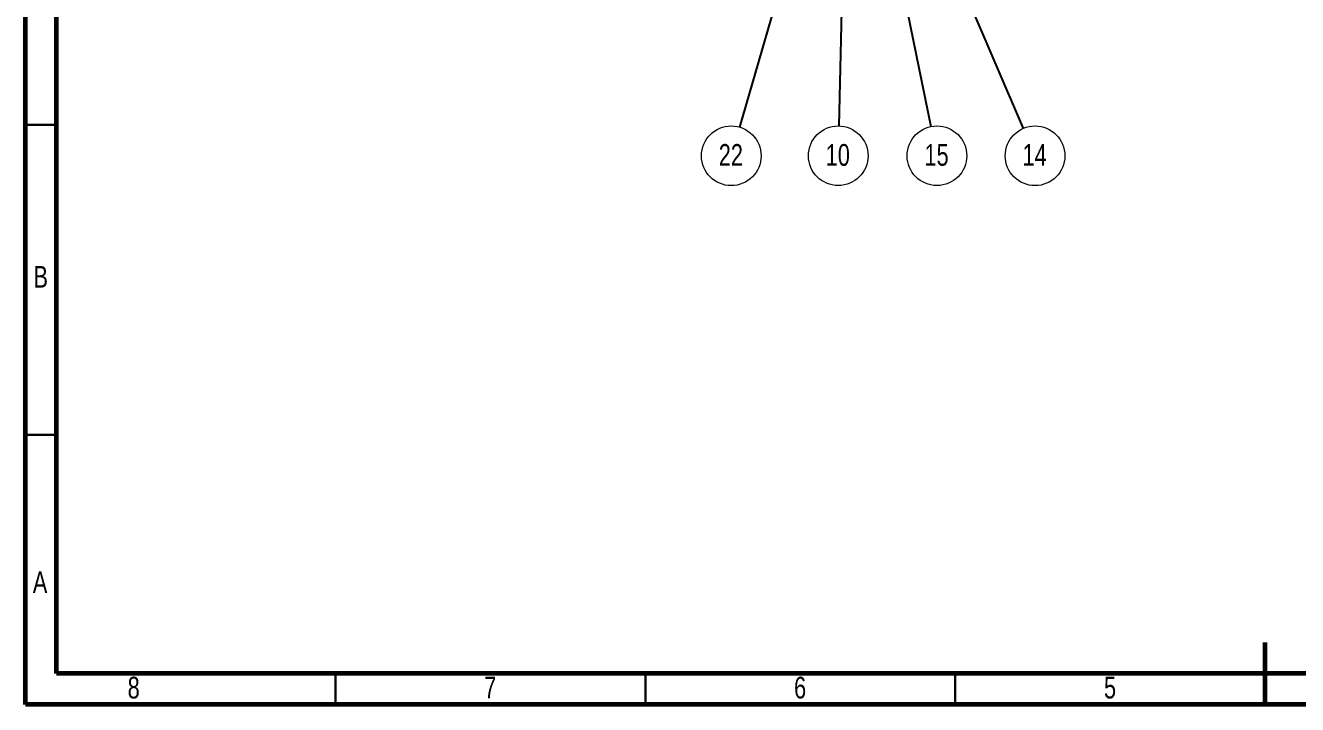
# Model space of a CAD drawing. Header units: millimetres. Extents: x 15 to 415, y 5 to 292.
# Drawn here: x 15 to 220.2, y 5 to 114.5 of the extents above; entities that cross this region are included whole.
import ezdxf

# ---------------------------------------------------------------- set-up
doc = ezdxf.new("R2010")
doc.units = ezdxf.units.MM
doc.styles.add('SLDTEXTSTYLE0', font='TXT', dxfattribs={"width": 0.75})
doc.dimstyles.new('SLDDIMSTYLE0', dxfattribs={"dimtxt": 0.18, "dimasz": 3.302, "dimexe": 0, "dimexo": 0.0625, "dimgap": 0, "dimtad": 0, "dimtih": 1, "dimtoh": 1, "dimdec": 0, "dimrnd": 1e-09, "dimzin": 0, "dimdsep": 46, "dimtxsty": 'Standard', "dimsah": 1, "dimcen": 0.09, "dimadec": 0, "dimazin": 0, "dimtfac": 3.302, "dimtdec": 0, "dimtofl": 0, "dimtmove": 0, "dimatfit": 3, "dimfxl": 1, "dimfrac": 2, "dimtolj": 1, "dimtzin": 0, "dimarcsym": 0})

# ---------------------------------------------------------------- blocks, each defined once
blk = doc.blocks.new('SW_NOTE_15')
at = {"color": 0, "linetype": 'Continuous', "lineweight": 0}
blk.add_circle((1.89, -4.42), 4.81, dxfattribs=at)
at = {"color": 0, "linetype": 'Continuous', "lineweight": 0, "insert": (1.82, -2.53), "char_height": 3.5, "attachment_point": 2, "style": 'SLDTEXTSTYLE0'}
blk.add_mtext('14', dxfattribs=at)
blk = doc.blocks.new('SW_NOTE_16')
at = {"color": 0, "linetype": 'Continuous', "lineweight": 0}
blk.add_circle((0.97, -4.71), 4.81, dxfattribs=at)
at = {"color": 0, "linetype": 'Continuous', "lineweight": 0, "insert": (0.9, -2.82), "char_height": 3.5, "attachment_point": 2, "style": 'SLDTEXTSTYLE0'}
blk.add_mtext('15', dxfattribs=at)
blk = doc.blocks.new('SW_NOTE_17')
at = {"color": 0, "linetype": 'Continuous', "lineweight": 0}
blk.add_circle((-0.11, -4.8), 4.81, dxfattribs=at)
at = {"color": 0, "linetype": 'Continuous', "lineweight": 0, "insert": (-0.18, -2.92), "char_height": 3.5, "attachment_point": 2, "style": 'SLDTEXTSTYLE0'}
blk.add_mtext('10', dxfattribs=at)
blk = doc.blocks.new('SW_NOTE_18')
at = {"color": 0, "linetype": 'Continuous', "lineweight": 0}
blk.add_circle((-1.34, -4.62), 4.81, dxfattribs=at)
at = {"color": 0, "linetype": 'Continuous', "lineweight": 0, "insert": (-1.41, -2.73), "char_height": 3.5, "attachment_point": 2, "style": 'SLDTEXTSTYLE0'}
blk.add_mtext('22', dxfattribs=at)

msp = doc.modelspace()

# ---------------------------------------------------------------- linework, layer by layer
at = {"color": 7, "linetype": 'Continuous', "lineweight": 60}
for p, q in [((15, 5), (15, 292)), ((20, 10), (20, 287)), ((215, 5), (215, 15)), ((410, 10), (20, 10)), ((415, 5), (15, 5))]:
    msp.add_line(p, q, dxfattribs=at)
at = {"color": 7, "linetype": 'Continuous', "lineweight": 30}
for p, q in [((15, 98.5), (20, 98.5)), ((15, 48.5), (20, 48.5)), ((65, 5), (65, 10)), ((115, 5), (115, 10)), ((165, 5), (165, 10))]:
    msp.add_line(p, q, dxfattribs=at)

# ---------------------------------------------------------------- block references
at = {"color": 7, "linetype": 'Continuous', "lineweight": 0}
for name, p in [('SW_NOTE_18', (130.2, 98.11)), ('SW_NOTE_17', (146.22, 98.3)), ('SW_NOTE_16', (161.07, 98.21)), ('SW_NOTE_15', (175.97, 97.91))]:
    msp.add_blockref(name, p, dxfattribs=at)

# ---------------------------------------------------------------- texts
at = {"color": 7, "linetype": 'Continuous', "lineweight": 0, "char_height": 3.5, "attachment_point": 2, "style": 'SLDTEXTSTYLE0'}
for s, insert in [('B', (17.47, 75.73)), ('A', (17.36, 26.48)), ('8', (32.46, 9.48)), ('7', (89.96, 9.48)), ('6', (139.96, 9.48)), ('5', (189.96, 9.48))]:
    msp.add_mtext(s, dxfattribs=dict(at, insert=insert))

# ---------------------------------------------------------------- leaders
at = {"color": 7, "linetype": 'Continuous', "lineweight": 0}
for points in [[(148.08, 161.27), (161.07, 98.21)], [(148.63, 161.65), (175.97, 97.91)], [(147.24, 156.95), (130.2, 98.11)], [(147.59, 157.56), (146.22, 98.3)]]:
    msp.add_leader(points, dimstyle='SLDDIMSTYLE0', dxfattribs=at)

doc.saveas('drawing.dxf')
